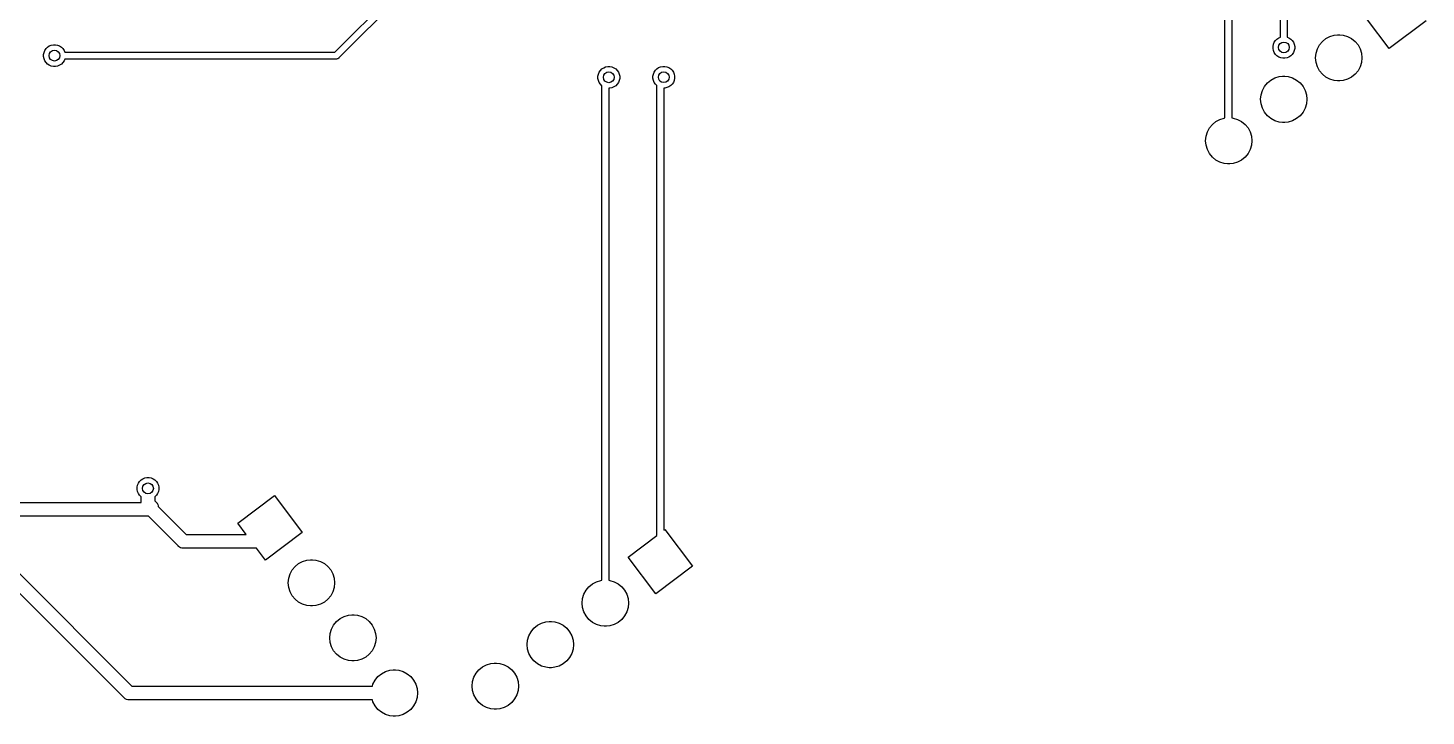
# Model space of a CAD drawing. Extents: x 0.3 to 11, y -13.3 to 4.6.
# Drawn here: x 6.272 to 8.302, y -5.853 to -4.854 of the extents above; entities that cross this region are included whole.
import ezdxf

# ---------------------------------------------------------------- set-up
doc = ezdxf.new("R2010")
doc.units = 0
doc.header["$MEASUREMENT"] = 0
doc.layers.add('BLACK', color=7, linetype='CONTINUOUS')

msp = doc.modelspace()

# ---------------------------------------------------------------- linework, layer by layer
at = {"layer": 'BLACK', "linetype": 'CONTINUOUS'}
for p, q in [((8.00996, -4.98504), (8.00996, -4.1938)), ((8.01996, -4.19198), (8.01996, -4.98489)), ((8.09067, -4.8677), (8.09067, -4.57875)), ((8.10067, -4.57875), (8.10067, -4.8677)), ((6.71761, -4.88949), (6.97779, -4.62932)), ((6.98357, -4.63768), (6.72339, -4.89785)), ((8.2487, -4.88442), (8.21716, -4.84255)), ((8.30216, -4.84414), (8.2487, -4.88442)), ((8.08171, -4.87522), (8.08344, -4.87264)), ((8.08344, -4.87264), (8.08563, -4.87044)), ((8.08563, -4.87044), (8.08821, -4.86872)), ((8.08821, -4.86872), (8.09067, -4.8677)), ((8.10067, -4.8677), (8.10313, -4.86872)), ((8.10313, -4.86872), (8.10571, -4.87044)), ((8.10571, -4.87044), (8.1079, -4.87264)), ((8.1079, -4.87264), (8.10962, -4.87522)), ((8.15165, -4.87396), (8.15674, -4.86977)), ((8.15674, -4.86977), (8.16256, -4.86667)), ((8.16256, -4.86667), (8.16887, -4.86475)), ((8.16887, -4.86475), (8.17378, -4.86427)), ((8.17378, -4.86427), (8.17707, -4.86427)), ((8.17707, -4.86427), (8.18199, -4.86475)), ((8.18199, -4.86475), (8.18829, -4.86667)), ((8.18829, -4.86667), (8.19411, -4.86977)), ((8.19411, -4.86977), (8.1992, -4.87396)), ((6.29449, -4.89294), (6.29509, -4.88989)), ((6.29449, -4.89604), (6.29449, -4.89294)), ((6.29509, -4.88989), (6.29628, -4.88703)), ((6.29628, -4.88703), (6.298, -4.88445)), ((6.298, -4.88445), (6.3002, -4.88226)), ((6.3002, -4.88226), (6.30278, -4.88053)), ((6.30278, -4.88053), (6.30564, -4.87935)), ((6.30564, -4.87935), (6.30869, -4.87874)), ((6.30869, -4.87874), (6.31179, -4.87874)), ((6.31179, -4.87874), (6.31483, -4.87935)), ((6.31483, -4.87935), (6.3177, -4.88053)), ((6.3177, -4.88053), (6.32027, -4.88226)), ((6.32027, -4.88226), (6.32247, -4.88445)), ((6.32247, -4.88445), (6.32419, -4.88703)), ((6.32419, -4.88703), (6.32521, -4.88949)), ((6.32521, -4.88949), (6.71761, -4.88949)), ((8.07992, -4.88113), (8.08053, -4.87808)), ((8.07992, -4.88423), (8.07992, -4.88113)), ((8.08053, -4.88727), (8.07992, -4.88423)), ((8.08053, -4.87808), (8.08171, -4.87522)), ((8.08171, -4.89014), (8.08053, -4.88727)), ((8.08344, -4.89272), (8.08171, -4.89014)), ((8.08563, -4.89491), (8.08344, -4.89272)), ((8.1079, -4.89272), (8.10571, -4.89491)), ((8.10962, -4.89014), (8.1079, -4.89272)), ((8.10962, -4.87522), (8.11081, -4.87808)), ((8.11081, -4.88727), (8.10962, -4.89014)), ((8.11081, -4.87808), (8.11142, -4.88113)), ((8.11142, -4.88423), (8.11081, -4.88727)), ((8.11142, -4.88113), (8.11142, -4.88423)), ((8.1418, -4.89773), (8.14245, -4.89117)), ((8.14245, -4.89117), (8.14436, -4.88487)), ((8.14436, -4.88487), (8.14747, -4.87905)), ((8.14747, -4.87905), (8.15165, -4.87396)), ((8.1992, -4.87396), (8.20339, -4.87905)), ((8.20339, -4.87905), (8.20649, -4.88487)), ((8.20649, -4.88487), (8.20841, -4.89117)), ((8.20841, -4.89117), (8.20905, -4.89773)), ((6.29509, -4.89908), (6.29449, -4.89604)), ((6.29628, -4.90195), (6.29509, -4.89908)), ((6.298, -4.90453), (6.29628, -4.90195)), ((6.3002, -4.90672), (6.298, -4.90453)), ((6.30278, -4.90844), (6.3002, -4.90672)), ((6.30564, -4.90963), (6.30278, -4.90844)), ((6.30869, -4.91024), (6.30564, -4.90963)), ((6.31179, -4.91024), (6.30869, -4.91024)), ((6.31483, -4.90963), (6.31179, -4.91024)), ((6.3177, -4.90844), (6.31483, -4.90963)), ((6.32027, -4.90672), (6.3177, -4.90844)), ((6.32247, -4.90453), (6.32027, -4.90672)), ((6.32419, -4.90195), (6.32247, -4.90453)), ((6.32521, -4.89949), (6.32419, -4.90195)), ((6.71944, -4.89949), (6.32521, -4.89949)), ((6.71969, -4.89951), (6.71944, -4.89949)), ((6.71993, -4.89949), (6.71969, -4.89951)), ((6.72067, -4.89942), (6.71993, -4.89949)), ((6.72161, -4.89913), (6.72067, -4.89942)), ((6.72248, -4.89867), (6.72161, -4.89913)), ((6.72324, -4.89804), (6.72248, -4.89867)), ((6.72339, -4.89785), (6.72324, -4.89804)), ((7.10532, -4.91375), (7.10789, -4.91203)), ((7.10789, -4.91203), (7.11076, -4.91084)), ((7.11076, -4.91084), (7.1138, -4.91024)), ((7.1138, -4.91024), (7.11691, -4.91024)), ((7.11691, -4.91024), (7.11995, -4.91084)), ((7.11995, -4.91084), (7.12281, -4.91203)), ((7.12281, -4.91203), (7.12539, -4.91375)), ((7.18512, -4.91362), (7.18769, -4.91189)), ((7.18769, -4.91189), (7.19056, -4.91071)), ((7.19056, -4.91071), (7.1936, -4.9101)), ((7.1936, -4.9101), (7.19671, -4.9101)), ((7.19671, -4.9101), (7.19975, -4.91071)), ((7.19975, -4.91071), (7.20261, -4.91189)), ((7.20261, -4.91189), (7.20519, -4.91362)), ((8.08821, -4.89663), (8.08563, -4.89491)), ((8.09108, -4.89782), (8.08821, -4.89663)), ((8.09412, -4.89843), (8.09108, -4.89782)), ((8.09722, -4.89843), (8.09412, -4.89843)), ((8.10026, -4.89782), (8.09722, -4.89843)), ((8.10313, -4.89663), (8.10026, -4.89782)), ((8.10571, -4.89491), (8.10313, -4.89663)), ((8.14245, -4.90429), (8.1418, -4.89773)), ((8.14436, -4.9106), (8.14245, -4.90429)), ((8.14747, -4.91642), (8.14436, -4.9106)), ((8.20649, -4.9106), (8.20339, -4.91642)), ((8.20841, -4.90429), (8.20649, -4.9106)), ((8.20905, -4.89773), (8.20841, -4.90429)), ((7.09961, -4.92443), (7.10021, -4.92139)), ((7.09961, -4.92754), (7.09961, -4.92443)), ((7.10021, -4.93058), (7.09961, -4.92754)), ((7.10021, -4.92139), (7.1014, -4.91852)), ((7.1014, -4.93344), (7.10021, -4.93058)), ((7.1014, -4.91852), (7.10312, -4.91595)), ((7.10312, -4.93602), (7.1014, -4.93344)), ((7.10312, -4.91595), (7.10532, -4.91375)), ((7.12539, -4.91375), (7.12759, -4.91595)), ((7.12759, -4.91595), (7.12931, -4.91852)), ((7.12931, -4.93344), (7.12759, -4.93602)), ((7.12931, -4.91852), (7.1305, -4.92139)), ((7.1305, -4.93058), (7.12931, -4.93344)), ((7.1305, -4.92139), (7.1311, -4.92443)), ((7.1311, -4.92754), (7.1305, -4.93058)), ((7.1311, -4.92443), (7.1311, -4.92754)), ((7.17941, -4.9243), (7.18001, -4.92126)), ((7.17941, -4.9274), (7.17941, -4.9243)), ((7.18001, -4.93044), (7.17941, -4.9274)), ((7.18001, -4.92126), (7.1812, -4.91839)), ((7.1812, -4.93331), (7.18001, -4.93044)), ((7.1812, -4.91839), (7.18292, -4.91581)), ((7.18292, -4.93589), (7.1812, -4.93331)), ((7.18292, -4.91581), (7.18512, -4.91362)), ((7.20519, -4.91362), (7.20739, -4.91581)), ((7.20739, -4.91581), (7.20911, -4.91839)), ((7.20911, -4.93331), (7.20739, -4.93589)), ((7.20911, -4.91839), (7.2103, -4.92126)), ((7.2103, -4.93044), (7.20911, -4.93331)), ((7.2103, -4.92126), (7.2109, -4.9243)), ((7.2109, -4.9274), (7.2103, -4.93044)), ((7.2109, -4.9243), (7.2109, -4.9274)), ((8.07179, -4.93414), (8.07688, -4.92996)), ((8.07688, -4.92996), (8.08269, -4.92685)), ((8.08269, -4.92685), (8.089, -4.92493)), ((8.089, -4.92493), (8.09392, -4.92445)), ((8.09392, -4.92445), (8.09721, -4.92445)), ((8.09721, -4.92445), (8.10212, -4.92493)), ((8.10212, -4.92493), (8.10843, -4.92685)), ((8.10843, -4.92685), (8.11424, -4.92996)), ((8.11424, -4.92996), (8.11934, -4.93414)), ((8.15165, -4.92151), (8.14747, -4.91642)), ((8.15674, -4.92569), (8.15165, -4.92151)), ((8.16256, -4.9288), (8.15674, -4.92569)), ((8.16887, -4.93071), (8.16256, -4.9288)), ((8.17378, -4.9312), (8.16887, -4.93071)), ((8.17707, -4.9312), (8.17378, -4.9312)), ((8.18199, -4.93071), (8.17707, -4.9312)), ((8.18829, -4.9288), (8.18199, -4.93071)), ((8.19411, -4.92569), (8.18829, -4.9288)), ((8.1992, -4.92151), (8.19411, -4.92569)), ((8.20339, -4.91642), (8.1992, -4.92151)), ((7.10529, -4.93819), (7.10312, -4.93602)), ((7.10529, -5.65579), (7.10529, -4.93819)), ((7.11691, -4.94173), (7.11529, -4.94173)), ((7.11529, -4.94173), (7.11529, -5.65579)), ((7.11995, -4.94113), (7.11691, -4.94173)), ((7.12281, -4.93994), (7.11995, -4.94113)), ((7.12539, -4.93822), (7.12281, -4.93994)), ((7.12759, -4.93602), (7.12539, -4.93822)), ((7.18512, -4.93808), (7.18292, -4.93589)), ((7.18516, -4.93811), (7.18512, -4.93808)), ((7.18516, -5.59061), (7.18516, -4.93811)), ((7.19671, -4.9416), (7.19516, -4.9416)), ((7.19516, -4.9416), (7.19516, -5.58307)), ((7.19975, -4.94099), (7.19671, -4.9416)), ((7.20261, -4.93981), (7.19975, -4.94099)), ((7.20519, -4.93808), (7.20261, -4.93981)), ((7.20739, -4.93589), (7.20519, -4.93808)), ((8.06194, -4.95791), (8.06258, -4.95135)), ((8.06258, -4.95135), (8.0645, -4.94505)), ((8.0645, -4.94505), (8.0676, -4.93923)), ((8.0676, -4.93923), (8.07179, -4.93414)), ((8.11934, -4.93414), (8.12352, -4.93923)), ((8.12352, -4.93923), (8.12663, -4.94505)), ((8.12663, -4.94505), (8.12854, -4.95135)), ((8.12854, -4.95135), (8.12919, -4.95791)), ((8.06258, -4.96448), (8.06194, -4.95791)), ((8.0645, -4.97078), (8.06258, -4.96448)), ((8.0676, -4.9766), (8.0645, -4.97078)), ((8.12663, -4.97078), (8.12352, -4.9766)), ((8.12854, -4.96448), (8.12663, -4.97078)), ((8.12919, -4.95791), (8.12854, -4.96448)), ((7.98774, -4.99941), (7.99192, -4.99432)), ((7.99192, -4.99432), (7.99702, -4.99014)), ((7.99702, -4.99014), (8.00283, -4.98703)), ((8.00283, -4.98703), (8.00914, -4.98512)), ((8.00914, -4.98512), (8.00996, -4.98504)), ((8.01996, -4.98489), (8.02226, -4.98512)), ((8.02226, -4.98512), (8.02857, -4.98703)), ((8.02857, -4.98703), (8.03438, -4.99014)), ((8.03438, -4.99014), (8.03948, -4.99432)), ((8.03948, -4.99432), (8.04366, -4.99941)), ((8.07179, -4.98169), (8.0676, -4.9766)), ((8.07688, -4.98587), (8.07179, -4.98169)), ((8.08269, -4.98898), (8.07688, -4.98587)), ((8.089, -4.9909), (8.08269, -4.98898)), ((8.09392, -4.99138), (8.089, -4.9909)), ((8.09721, -4.99138), (8.09392, -4.99138)), ((8.10212, -4.9909), (8.09721, -4.99138)), ((8.10843, -4.98898), (8.10212, -4.9909)), ((8.11424, -4.98587), (8.10843, -4.98898)), ((8.11934, -4.98169), (8.11424, -4.98587)), ((8.12352, -4.9766), (8.11934, -4.98169)), ((7.98207, -5.0181), (7.98272, -5.01154)), ((7.98272, -5.01154), (7.98463, -5.00523)), ((7.98463, -5.00523), (7.98774, -4.99941)), ((8.04366, -4.99941), (8.04677, -5.00523)), ((8.04677, -5.00523), (8.04868, -5.01154)), ((8.04868, -5.01154), (8.04933, -5.0181)), ((7.98272, -5.02466), (7.98207, -5.0181)), ((7.98463, -5.03096), (7.98272, -5.02466)), ((7.98774, -5.03678), (7.98463, -5.03096)), ((8.04677, -5.03096), (8.04366, -5.03678)), ((8.04868, -5.02466), (8.04677, -5.03096)), ((8.04933, -5.0181), (8.04868, -5.02466)), ((7.99192, -5.04187), (7.98774, -5.03678)), ((7.99702, -5.04606), (7.99192, -5.04187)), ((8.00283, -5.04916), (7.99702, -5.04606)), ((8.00914, -5.05108), (8.00283, -5.04916)), ((8.01406, -5.05156), (8.00914, -5.05108)), ((8.01734, -5.05156), (8.01406, -5.05156)), ((8.02226, -5.05108), (8.01734, -5.05156)), ((8.02857, -5.04916), (8.02226, -5.05108)), ((8.03438, -5.04606), (8.02857, -5.04916)), ((8.03948, -5.04187), (8.03438, -5.04606)), ((8.04366, -5.03678), (8.03948, -5.04187)), ((6.43031, -5.52089), (6.43092, -5.51785)), ((6.43031, -5.52399), (6.43031, -5.52089)), ((6.43092, -5.51785), (6.43211, -5.51498)), ((6.43211, -5.51498), (6.43383, -5.5124)), ((6.43383, -5.5124), (6.43602, -5.51021)), ((6.43602, -5.51021), (6.4386, -5.50849)), ((6.4386, -5.50849), (6.44147, -5.5073)), ((6.44147, -5.5073), (6.44451, -5.50669)), ((6.44451, -5.50669), (6.44761, -5.50669)), ((6.44761, -5.50669), (6.45066, -5.5073)), ((6.45066, -5.5073), (6.45352, -5.50849)), ((6.45352, -5.50849), (6.4561, -5.51021)), ((6.4561, -5.51021), (6.4583, -5.5124)), ((6.4583, -5.5124), (6.46002, -5.51498)), ((6.46002, -5.51498), (6.46121, -5.51785)), ((6.46121, -5.51785), (6.46181, -5.52089)), ((6.46181, -5.52089), (6.46181, -5.52399)), ((6.43092, -5.52703), (6.43031, -5.52399)), ((6.43211, -5.5299), (6.43092, -5.52703)), ((6.43383, -5.53248), (6.43211, -5.5299)), ((6.43602, -5.53467), (6.43383, -5.53248)), ((6.43606, -5.5347), (6.43602, -5.53467)), ((6.43606, -5.54297), (6.43606, -5.5347)), ((6.4561, -5.53467), (6.45606, -5.5347)), ((6.45606, -5.5347), (6.45606, -5.54057)), ((6.45606, -5.54057), (6.45773, -5.54223)), ((6.4583, -5.53248), (6.4561, -5.53467)), ((6.45773, -5.54223), (6.45811, -5.54255)), ((6.45811, -5.54255), (6.45842, -5.54293)), ((6.46002, -5.5299), (6.4583, -5.53248)), ((6.45842, -5.54293), (6.45842, -5.54293)), ((6.45842, -5.54293), (6.45863, -5.54319)), ((6.46121, -5.52703), (6.46002, -5.5299)), ((6.46181, -5.52399), (6.46121, -5.52703)), ((6.57647, -5.57306), (6.62992, -5.53278)), ((6.62992, -5.53278), (6.6702, -5.58624)), ((6.44686, -5.56297), (6.23889, -5.56297)), ((6.24255, -5.54297), (6.43606, -5.54297)), ((6.48983, -5.60594), (6.44686, -5.56297)), ((6.45863, -5.54319), (6.45936, -5.54407)), ((6.45936, -5.54407), (6.46029, -5.54581)), ((6.46029, -5.54581), (6.46086, -5.54769)), ((6.46086, -5.54769), (6.46097, -5.54879)), ((6.46097, -5.54879), (6.50139, -5.58921)), ((6.58864, -5.58921), (6.57647, -5.57306)), ((7.19516, -5.58307), (7.19674, -5.58187)), ((7.19674, -5.58187), (7.23702, -5.63533)), ((6.50139, -5.58921), (6.58864, -5.58921)), ((6.6702, -5.58624), (6.61675, -5.62652)), ((7.14329, -5.62215), (7.18516, -5.59061)), ((6.49014, -5.60632), (6.48983, -5.60594)), ((6.49052, -5.60663), (6.49014, -5.60632)), ((6.49166, -5.60757), (6.49052, -5.60663)), ((6.49052, -5.60663), (6.49052, -5.60663)), ((6.4934, -5.6085), (6.49166, -5.60757)), ((6.49528, -5.60907), (6.4934, -5.6085)), ((6.49675, -5.60921), (6.49528, -5.60907)), ((6.49724, -5.60926), (6.49675, -5.60921)), ((6.49675, -5.60921), (6.49675, -5.60921)), ((6.49773, -5.60921), (6.49724, -5.60926)), ((6.60328, -5.60921), (6.49773, -5.60921)), ((6.60374, -5.60926), (6.60328, -5.60921)), ((6.61675, -5.62652), (6.60374, -5.60926)), ((7.18357, -5.67561), (7.14329, -5.62215)), ((6.25323, -5.63973), (6.42274, -5.80924)), ((6.65245, -5.64665), (6.65556, -5.64083)), ((6.65556, -5.64083), (6.65974, -5.63574)), ((6.65974, -5.63574), (6.66484, -5.63155)), ((6.66484, -5.63155), (6.67065, -5.62845)), ((6.67065, -5.62845), (6.67696, -5.62653)), ((6.67696, -5.62653), (6.68187, -5.62605)), ((6.68187, -5.62605), (6.68516, -5.62605)), ((6.68516, -5.62605), (6.69008, -5.62653)), ((6.69008, -5.62653), (6.69639, -5.62845)), ((6.69639, -5.62845), (6.7022, -5.63155)), ((6.7022, -5.63155), (6.7073, -5.63574)), ((6.7073, -5.63574), (6.71148, -5.64083)), ((6.71148, -5.64083), (6.71458, -5.64665)), ((7.23702, -5.63533), (7.18357, -5.67561)), ((6.41118, -5.82597), (6.24167, -5.65646)), ((6.64989, -5.65951), (6.65054, -5.65295)), ((6.65054, -5.66607), (6.64989, -5.65951)), ((6.65054, -5.65295), (6.65245, -5.64665)), ((6.71458, -5.64665), (6.7165, -5.65295)), ((6.7165, -5.65295), (6.71714, -5.65951)), ((6.71714, -5.65951), (6.7165, -5.66607)), ((7.08652, -5.66514), (7.09161, -5.66096)), ((7.09161, -5.66096), (7.09743, -5.65785)), ((7.09743, -5.65785), (7.10373, -5.65594)), ((7.10373, -5.65594), (7.10529, -5.65579)), ((7.11529, -5.65579), (7.11685, -5.65594)), ((7.11685, -5.65594), (7.12316, -5.65785)), ((7.12316, -5.65785), (7.12898, -5.66096)), ((7.12898, -5.66096), (7.13407, -5.66514)), ((6.65245, -5.67238), (6.65054, -5.66607)), ((6.65556, -5.6782), (6.65245, -5.67238)), ((6.65974, -5.68329), (6.65556, -5.6782)), ((6.66484, -5.68747), (6.65974, -5.68329)), ((6.7073, -5.68329), (6.7022, -5.68747)), ((6.71148, -5.6782), (6.7073, -5.68329)), ((6.71458, -5.67238), (6.71148, -5.6782)), ((6.7165, -5.66607), (6.71458, -5.67238)), ((7.07667, -5.68892), (7.07731, -5.68236)), ((7.07731, -5.68236), (7.07923, -5.67605)), ((7.07923, -5.67605), (7.08233, -5.67024)), ((7.08233, -5.67024), (7.08652, -5.66514)), ((7.13407, -5.66514), (7.13825, -5.67024)), ((7.13825, -5.67024), (7.14136, -5.67605)), ((7.14136, -5.67605), (7.14327, -5.68236)), ((7.14327, -5.68236), (7.14392, -5.68892)), ((6.67065, -5.69058), (6.66484, -5.68747)), ((6.67696, -5.69249), (6.67065, -5.69058)), ((6.68187, -5.69298), (6.67696, -5.69249)), ((6.68516, -5.69298), (6.68187, -5.69298)), ((6.69008, -5.69249), (6.68516, -5.69298)), ((6.69639, -5.69058), (6.69008, -5.69249)), ((6.7022, -5.68747), (6.69639, -5.69058)), ((7.07731, -5.69548), (7.07667, -5.68892)), ((7.07923, -5.70179), (7.07731, -5.69548)), ((7.08233, -5.7076), (7.07923, -5.70179)), ((7.14136, -5.70179), (7.13825, -5.7076)), ((7.14327, -5.69548), (7.14136, -5.70179)), ((7.14392, -5.68892), (7.14327, -5.69548)), ((6.71263, -5.72651), (6.71574, -5.7207)), ((6.71574, -5.7207), (6.71992, -5.7156)), ((6.71992, -5.7156), (6.72502, -5.71142)), ((6.72502, -5.71142), (6.73083, -5.70831)), ((6.73083, -5.70831), (6.73714, -5.7064)), ((6.73714, -5.7064), (6.74206, -5.70591)), ((6.74206, -5.70591), (6.74534, -5.70591)), ((6.74534, -5.70591), (6.75026, -5.7064)), ((6.75026, -5.7064), (6.75657, -5.70831)), ((6.75657, -5.70831), (6.76238, -5.71142)), ((6.76238, -5.71142), (6.76748, -5.7156)), ((6.76748, -5.7156), (6.77166, -5.7207)), ((6.77166, -5.7207), (6.77477, -5.72651)), ((7.00247, -5.73042), (7.00665, -5.72533)), ((7.00665, -5.72533), (7.01175, -5.72114)), ((7.01175, -5.72114), (7.01756, -5.71804)), ((7.01756, -5.71804), (7.02387, -5.71612)), ((7.02387, -5.71612), (7.02879, -5.71564)), ((7.02879, -5.71564), (7.03207, -5.71564)), ((7.03207, -5.71564), (7.03699, -5.71612)), ((7.03699, -5.71612), (7.0433, -5.71804)), ((7.0433, -5.71804), (7.04911, -5.72114)), ((7.04911, -5.72114), (7.05421, -5.72533)), ((7.05421, -5.72533), (7.05839, -5.73042)), ((7.08652, -5.7127), (7.08233, -5.7076)), ((7.09161, -5.71688), (7.08652, -5.7127)), ((7.09743, -5.71999), (7.09161, -5.71688)), ((7.10373, -5.7219), (7.09743, -5.71999)), ((7.10865, -5.72239), (7.10373, -5.7219)), ((7.11194, -5.72239), (7.10865, -5.72239)), ((7.11685, -5.7219), (7.11194, -5.72239)), ((7.12316, -5.71999), (7.11685, -5.7219)), ((7.12898, -5.71688), (7.12316, -5.71999)), ((7.13407, -5.7127), (7.12898, -5.71688)), ((7.13825, -5.7076), (7.13407, -5.7127)), ((6.71007, -5.73938), (6.71072, -5.73282)), ((6.71072, -5.74594), (6.71007, -5.73938)), ((6.71072, -5.73282), (6.71263, -5.72651)), ((6.71263, -5.75225), (6.71072, -5.74594)), ((6.77477, -5.72651), (6.77668, -5.73282)), ((6.77668, -5.74594), (6.77477, -5.75225)), ((6.77668, -5.73282), (6.77733, -5.73938)), ((6.77733, -5.73938), (6.77668, -5.74594)), ((6.9968, -5.7491), (6.99745, -5.74254)), ((6.99745, -5.74254), (6.99936, -5.73623)), ((6.99936, -5.73623), (7.00247, -5.73042)), ((7.05839, -5.73042), (7.0615, -5.73623)), ((7.0615, -5.73623), (7.06341, -5.74254)), ((7.06341, -5.74254), (7.06406, -5.7491)), ((6.71574, -5.75806), (6.71263, -5.75225)), ((6.71992, -5.76315), (6.71574, -5.75806)), ((6.72502, -5.76734), (6.71992, -5.76315)), ((6.76748, -5.76315), (6.76238, -5.76734)), ((6.77166, -5.75806), (6.76748, -5.76315)), ((6.77477, -5.75225), (6.77166, -5.75806)), ((6.99745, -5.75566), (6.9968, -5.7491)), ((6.99936, -5.76197), (6.99745, -5.75566)), ((7.00247, -5.76778), (6.99936, -5.76197)), ((7.0615, -5.76197), (7.05839, -5.76778)), ((7.06341, -5.75566), (7.0615, -5.76197)), ((7.06406, -5.7491), (7.06341, -5.75566)), ((6.73083, -5.77044), (6.72502, -5.76734)), ((6.73714, -5.77236), (6.73083, -5.77044)), ((6.74206, -5.77284), (6.73714, -5.77236)), ((6.74534, -5.77284), (6.74206, -5.77284)), ((6.75026, -5.77236), (6.74534, -5.77284)), ((6.75657, -5.77044), (6.75026, -5.77236)), ((6.76238, -5.76734), (6.75657, -5.77044)), ((6.79101, -5.78817), (6.79732, -5.78626)), ((6.79732, -5.78626), (6.80224, -5.78578)), ((6.80224, -5.78578), (6.80552, -5.78578)), ((6.80552, -5.78578), (6.81044, -5.78626)), ((6.81044, -5.78626), (6.81675, -5.78817)), ((6.92261, -5.7906), (6.92679, -5.78551)), ((6.92679, -5.78551), (6.93188, -5.78133)), ((6.93188, -5.78133), (6.9377, -5.77822)), ((6.9377, -5.77822), (6.94401, -5.7763)), ((6.94401, -5.7763), (6.94892, -5.77582)), ((6.94892, -5.77582), (6.95221, -5.77582)), ((6.95221, -5.77582), (6.95713, -5.7763)), ((6.95713, -5.7763), (6.96344, -5.77822)), ((6.96344, -5.77822), (6.96925, -5.78133)), ((6.96925, -5.78133), (6.97434, -5.78551)), ((6.97434, -5.78551), (6.97853, -5.7906)), ((7.00665, -5.77288), (7.00247, -5.76778)), ((7.01175, -5.77706), (7.00665, -5.77288)), ((7.01756, -5.78017), (7.01175, -5.77706)), ((7.02387, -5.78208), (7.01756, -5.78017)), ((7.02879, -5.78257), (7.02387, -5.78208)), ((7.03207, -5.78257), (7.02879, -5.78257)), ((7.03699, -5.78208), (7.03207, -5.78257)), ((7.0433, -5.78017), (7.03699, -5.78208)), ((7.04911, -5.77706), (7.0433, -5.78017)), ((7.05421, -5.77288), (7.04911, -5.77706)), ((7.05839, -5.76778), (7.05421, -5.77288)), ((6.77194, -5.80924), (6.77281, -5.80637)), ((6.77281, -5.80637), (6.77592, -5.80056)), ((6.77592, -5.80056), (6.7801, -5.79546)), ((6.7801, -5.79546), (6.7852, -5.79128)), ((6.7852, -5.79128), (6.79101, -5.78817)), ((6.81675, -5.78817), (6.82256, -5.79128)), ((6.82256, -5.79128), (6.82766, -5.79546)), ((6.82766, -5.79546), (6.83184, -5.80056)), ((6.83184, -5.80056), (6.83495, -5.80637)), ((6.83495, -5.80637), (6.83686, -5.81268)), ((6.91694, -5.80928), (6.91759, -5.80272)), ((6.91759, -5.80272), (6.9195, -5.79642)), ((6.9195, -5.79642), (6.92261, -5.7906)), ((6.97853, -5.7906), (6.98163, -5.79642)), ((6.98163, -5.79642), (6.98355, -5.80272)), ((6.98355, -5.80272), (6.98419, -5.80928)), ((6.41149, -5.82635), (6.41118, -5.82597)), ((6.41187, -5.82666), (6.41149, -5.82635)), ((6.41269, -5.82733), (6.41187, -5.82666)), ((6.41187, -5.82666), (6.41187, -5.82666)), ((6.42274, -5.80924), (6.77194, -5.80924)), ((6.83686, -5.8258), (6.83495, -5.83211)), ((6.83686, -5.81268), (6.83751, -5.81924)), ((6.83751, -5.81924), (6.83686, -5.8258)), ((6.91759, -5.81584), (6.91694, -5.80928)), ((6.9195, -5.82215), (6.91759, -5.81584)), ((6.92261, -5.82797), (6.9195, -5.82215)), ((6.98163, -5.82215), (6.97853, -5.82797)), ((6.98355, -5.81584), (6.98163, -5.82215)), ((6.98419, -5.80928), (6.98355, -5.81584)), ((6.41302, -5.8276), (6.41269, -5.82733)), ((6.41475, -5.82852), (6.41302, -5.8276)), ((6.41664, -5.8291), (6.41475, -5.82852)), ((6.41811, -5.82924), (6.41664, -5.8291)), ((6.4186, -5.82929), (6.41811, -5.82924)), ((6.41811, -5.82924), (6.41811, -5.82924)), ((6.41909, -5.82924), (6.4186, -5.82929)), ((6.77194, -5.82924), (6.41909, -5.82924)), ((6.77281, -5.83211), (6.77194, -5.82924)), ((6.77592, -5.83792), (6.77281, -5.83211)), ((6.7801, -5.84302), (6.77592, -5.83792)), ((6.7852, -5.8472), (6.7801, -5.84302)), ((6.79101, -5.85031), (6.7852, -5.8472)), ((6.82256, -5.8472), (6.81675, -5.85031)), ((6.82766, -5.84302), (6.82256, -5.8472)), ((6.83184, -5.83792), (6.82766, -5.84302)), ((6.83495, -5.83211), (6.83184, -5.83792)), ((6.92679, -5.83306), (6.92261, -5.82797)), ((6.93188, -5.83724), (6.92679, -5.83306)), ((6.9377, -5.84035), (6.93188, -5.83724)), ((6.94401, -5.84226), (6.9377, -5.84035)), ((6.94892, -5.84275), (6.94401, -5.84226)), ((6.95221, -5.84275), (6.94892, -5.84275)), ((6.95713, -5.84226), (6.95221, -5.84275)), ((6.96344, -5.84035), (6.95713, -5.84226)), ((6.96925, -5.83724), (6.96344, -5.84035)), ((6.97434, -5.83306), (6.96925, -5.83724)), ((6.97853, -5.82797), (6.97434, -5.83306)), ((6.79732, -5.85222), (6.79101, -5.85031)), ((6.80224, -5.85271), (6.79732, -5.85222)), ((6.80552, -5.85271), (6.80224, -5.85271)), ((6.81044, -5.85222), (6.80552, -5.85271)), ((6.81675, -5.85031), (6.81044, -5.85222))]:
    msp.add_line(p, q, dxfattribs=at)
at = {"layer": 'BLACK'}
for centre in [(6.31024, -4.89449), (8.09567, -4.88268), (7.11535, -4.92598), (7.19515, -4.92585), (6.44606, -5.52244)]:
    msp.add_circle(centre, 0.00787, dxfattribs=at)

doc.saveas('drawing.dxf')
